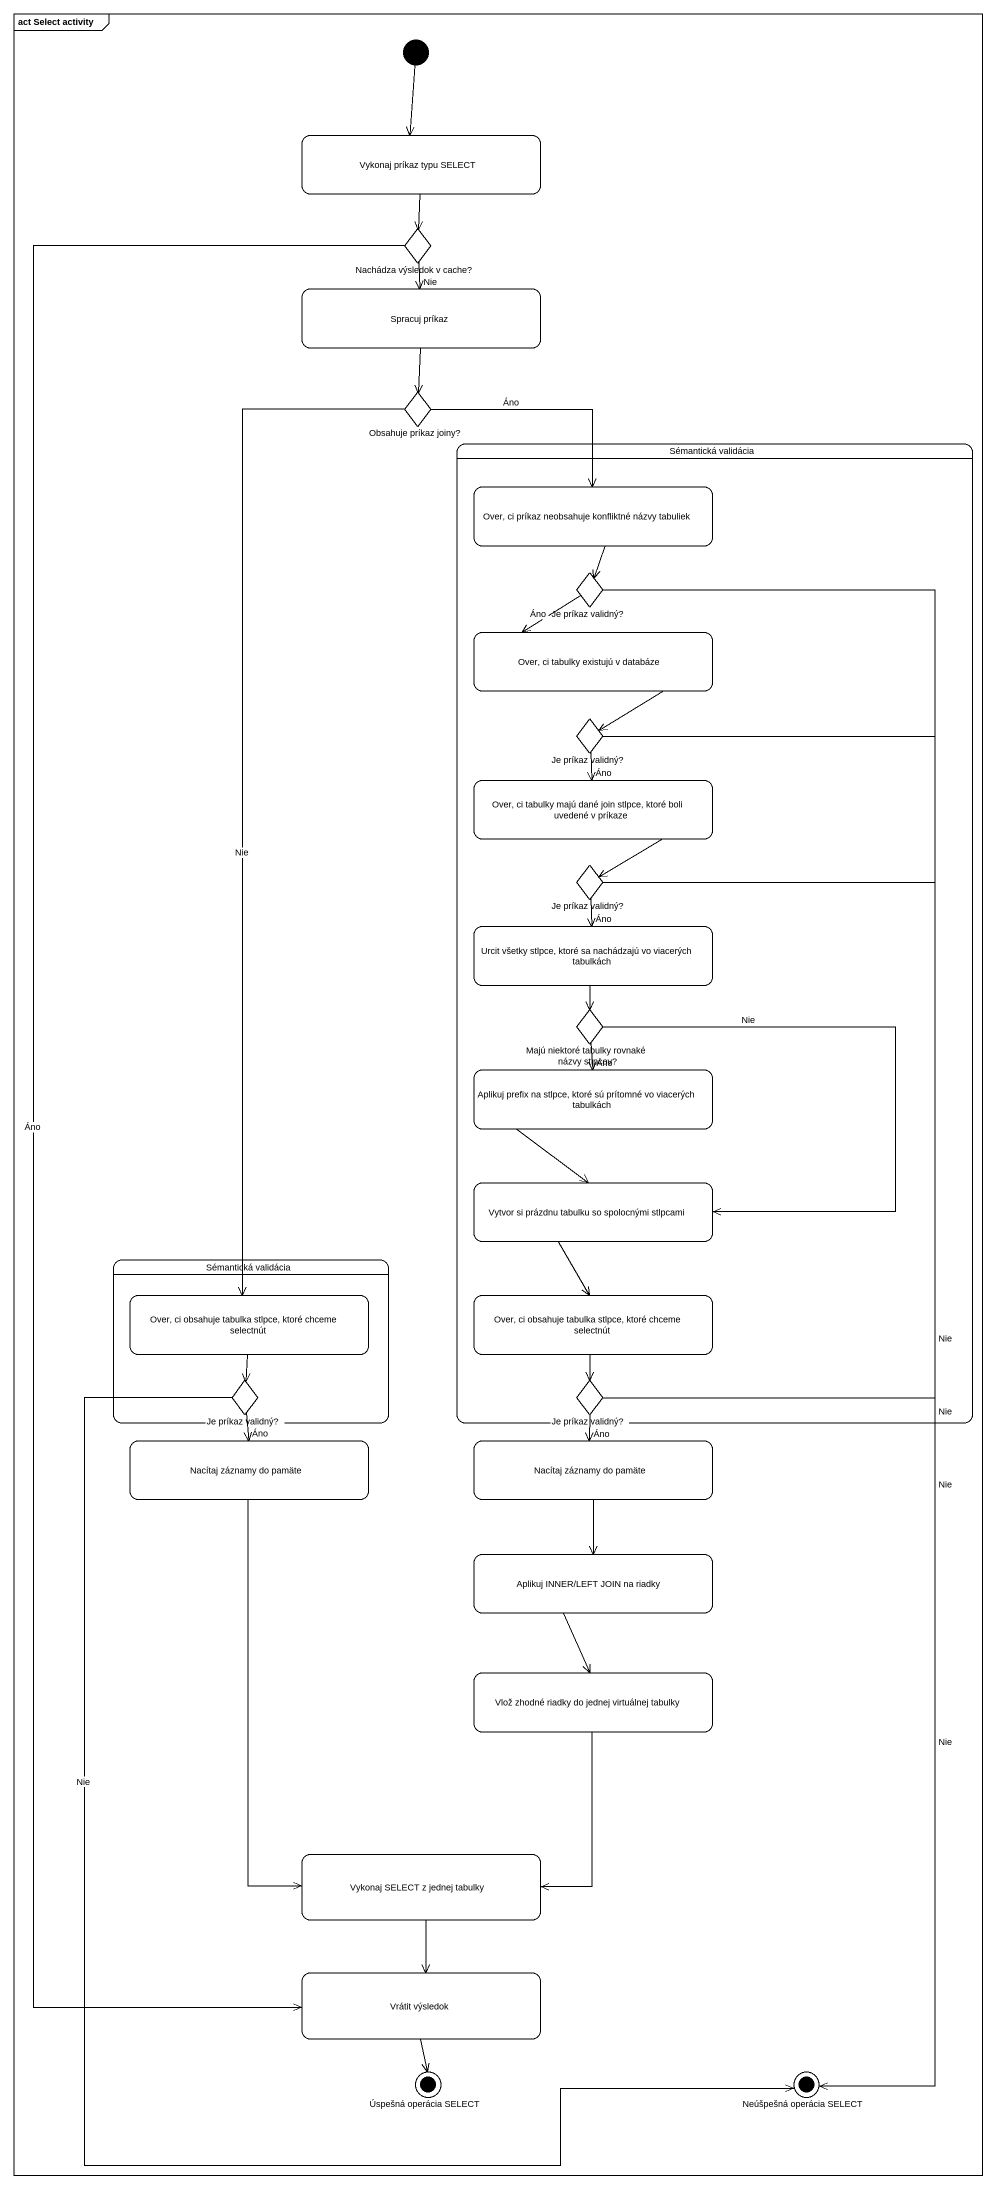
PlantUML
@startuml
mainframe act Select activity
hide empty description
state "Vykonaj príkaz typu SELECT" as Vykonaj_príkaz_typu_SELECT
state "Nachádza výsledok v cache?" as Nachádza_výsledok_v_cache <<choice>>
state "Spracuj príkaz" as Spracuj_príkaz
state "Obsahuje príkaz joiny?" as Obsahuje_príkaz_joiny <<choice>>
state "Sémantická validácia" as Sémantická_validácia {
  state "Over, ci príkaz neobsahuje konfliktné názvy tabuliek" as Over_ci_príkaz_neobsahuje
  state "Je príkaz validný?" as Je_príkaz_validný <<choice>>
  state "Over, ci tabulky existujú v databáze" as Over_ci_tabulky_existujú_v
  state "Je príkaz validný?" as Je_príkaz_validný_2 <<choice>>
  state "Over, ci tabulky majú dané join stlpce, ktoré boli uvedené v príkaze" as Over_ci_tabulky_majú_dané
  state "Je príkaz validný?" as Je_príkaz_validný_3 <<choice>>
  state "Urcit všetky stlpce, ktoré sa nachádzajú vo viacerých tabulkách" as Urcit_všetky_stlpce_ktoré
  state "Majú niektoré tabulky rovnaké názvy stlpcov?" as Majú_niektoré_tabulky <<choice>>
  state "Aplikuj prefix na stlpce, ktoré sú prítomné vo viacerých tabulkách" as Aplikuj_prefix_na_stlpce
  state "Vytvor si prázdnu tabulku so spolocnými stlpcami" as Vytvor_si_prázdnu_tabulku
  state "Over, ci obsahuje tabulka stlpce, ktoré chceme selectnút" as Over_ci_obsahuje_tabulka_2
  state "Je príkaz validný?" as Je_príkaz_validný_5 <<choice>>
}
state "Sémantická validácia" as Sémantická_validácia_2 {
  state "Over, ci obsahuje tabulka stlpce, ktoré chceme selectnút" as Over_ci_obsahuje_tabulka
  state "Je príkaz validný?" as Je_príkaz_validný_4 <<choice>>
}
state "Nacítaj záznamy do pamäte" as Nacítaj_záznamy_do_pamäte
state "Nacítaj záznamy do pamäte" as Nacítaj_záznamy_do_pamäte_2
state "Aplikuj INNER/LEFT JOIN na riadky" as Aplikuj_INNER_LEFT_JOIN_na
state "Vlož zhodné riadky do jednej virtuálnej tabulky" as Vlož_zhodné_riadky_do
state "Vykonaj SELECT z jednej tabulky" as Vykonaj_SELECT_z_jednej
state "Vrátit výsledok" as Vrátit_výsledok
state "Úspešná operácia SELECT" as Úspešná_operácia_SELECT <<end>>
state "Neúšpešná operácia SELECT" as Neúšpešná_operácia_SELECT <<end>>
[*] --> Vykonaj_príkaz_typu_SELECT
Vykonaj_príkaz_typu_SELECT --> Nachádza_výsledok_v_cache
Nachádza_výsledok_v_cache --> Spracuj_príkaz : Nie
Nachádza_výsledok_v_cache --> Vrátit_výsledok : Áno
Spracuj_príkaz --> Obsahuje_príkaz_joiny
Obsahuje_príkaz_joiny --> Over_ci_príkaz_neobsahuje : Áno
Obsahuje_príkaz_joiny --> Over_ci_obsahuje_tabulka : Nie
Over_ci_príkaz_neobsahuje --> Je_príkaz_validný
Je_príkaz_validný --> Over_ci_tabulky_existujú_v : Áno
Je_príkaz_validný --> Neúšpešná_operácia_SELECT : Nie
Over_ci_tabulky_existujú_v --> Je_príkaz_validný_2
Je_príkaz_validný_2 --> Over_ci_tabulky_majú_dané : Áno
Je_príkaz_validný_2 --> Neúšpešná_operácia_SELECT : Nie
Over_ci_tabulky_majú_dané --> Je_príkaz_validný_3
Je_príkaz_validný_3 --> Urcit_všetky_stlpce_ktoré : Áno
Je_príkaz_validný_3 --> Neúšpešná_operácia_SELECT : Nie
Urcit_všetky_stlpce_ktoré --> Majú_niektoré_tabulky
Majú_niektoré_tabulky --> Aplikuj_prefix_na_stlpce : Áno
Majú_niektoré_tabulky --> Vytvor_si_prázdnu_tabulku : Nie
Aplikuj_prefix_na_stlpce --> Vytvor_si_prázdnu_tabulku
Vytvor_si_prázdnu_tabulku --> Over_ci_obsahuje_tabulka_2
Over_ci_obsahuje_tabulka --> Je_príkaz_validný_4
Over_ci_obsahuje_tabulka_2 --> Je_príkaz_validný_5
Je_príkaz_validný_4 --> Nacítaj_záznamy_do_pamäte : Áno
Je_príkaz_validný_4 --> Neúšpešná_operácia_SELECT : Nie
Je_príkaz_validný_5 --> Nacítaj_záznamy_do_pamäte_2 : Áno
Je_príkaz_validný_5 --> Neúšpešná_operácia_SELECT : Nie
Nacítaj_záznamy_do_pamäte --> Vykonaj_SELECT_z_jednej
Nacítaj_záznamy_do_pamäte_2 --> Aplikuj_INNER_LEFT_JOIN_na
Aplikuj_INNER_LEFT_JOIN_na --> Vlož_zhodné_riadky_do
Vlož_zhodné_riadky_do --> Vykonaj_SELECT_z_jednej
Vykonaj_SELECT_z_jednej --> Vrátit_výsledok
Vrátit_výsledok --> Úspešná_operácia_SELECT
@enduml
